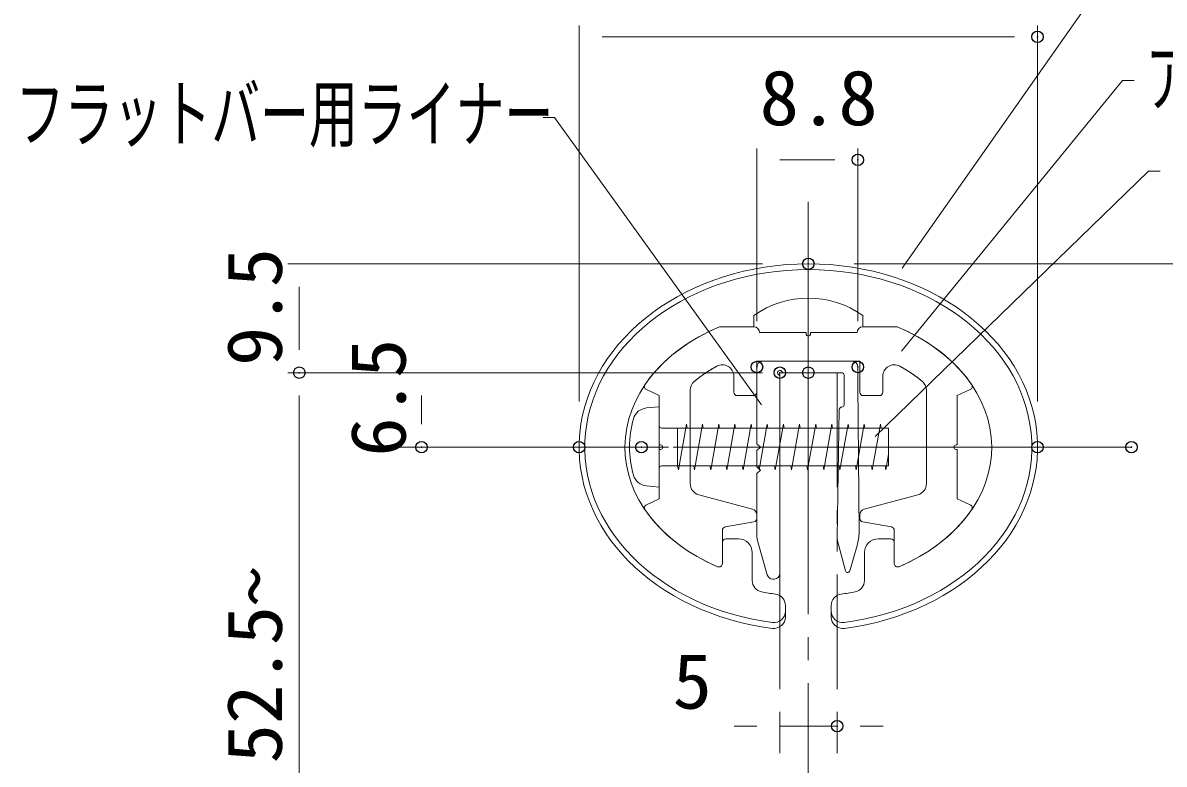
# Model space of a CAD drawing. Units: millimetres, scale not verified. Extents: x -401 to 399, y -276 to 278.
# Drawn here: x -236 to -136.5, y 150 to 214.7 of the extents above; entities that cross this region are included whole.
import ezdxf
from ezdxf.enums import TextEntityAlignment as Align

# ---------------------------------------------------------------- set-up
doc = ezdxf.new("R2010")
doc.units = ezdxf.units.MM
doc.header["$LTSCALE"] = 2
doc.header["$PDMODE"] = 32
doc.header["$PDSIZE"] = 1
doc.linetypes.add('DOUBLE_CHAIN1', pattern=[8.8, 5, -1, 0.6, -0.6, 0.6, -1])
doc.linetypes.add('LONG_CHAIN', pattern=[21, 18, -1, 1, -1])
for name, color, linetype, lineweight in [('0-2_1', 3, 'DOUBLE_CHAIN1', 9), ('0-3_2', 4, 'Continuous', 9), ('0-4_sunpou', 1, 'Continuous', 9), ('0-7_center', 5, 'LONG_CHAIN', 9), ('0-9_09寸法A', 1, 'Continuous', 9), ('0-E_笠木', 6, 'Continuous', 9), ('0-F_金台', 3, 'Continuous', 9), ('1-0_タッピンネジ', 4, 'Continuous', 9), ('1-4_08文字', 1, 'Continuous', 9)]:
    doc.layers.add(name, color=color, linetype=linetype, lineweight=lineweight)
doc.layers.add('0-6_DEFPOINTS', color=1, linetype='Continuous')
doc.styles.add('ＭＳ ゴシック', font='')
doc.styles.get('ＭＳ ゴシック').set_extended_font_data('MS Gothic')

msp = doc.modelspace()

# ---------------------------------------------------------------- linework, layer by layer
at = {"layer": '0-2_1'}
for p, q in [((-169.997, 184.198), (-169.997, 131.698)), ((-164.997, 184.198), (-164.997, 131.698))]:
    msp.add_line(p, q, dxfattribs=at)
at = {"layer": '0-2_1', "linetype": 'Continuous'}
msp.add_line((-164.997, 184.198), (-169.997, 184.198), dxfattribs=at)
at = {"layer": '0-3_2'}
for p, q in [((-171.997, 184.698), (-171.997, 177.998)), ((-171.58, 185.198), (-163.78, 185.198)), ((-171.497, 185.198), (-163.697, 185.198)), ((-163.197, 184.698), (-163.197, 183.198)), ((-169.997, 166.698), (-169.997, 183.852)), ((-169.65, 184.198), (-164.597, 184.198)), ((-164.397, 183.998), (-164.397, 181.398)), ((-163.197, 183.198), (-163.074, 170.304)), ((-164.81, 181.012), (-164.985, 169.86)), ((-164.597, 181.198), (-164.61, 181.198)), ((-171.697, 177.698), (-171.997, 177.998)), ((-171.697, 177.698), (-171.997, 177.398)), ((-171.997, 177.398), (-171.997, 175.998)), ((-171.997, 177.198), (-171.997, 176.198)), ((-171.697, 175.698), (-171.997, 175.998)), ((-171.697, 175.698), (-171.997, 175.398)), ((-171.997, 175.398), (-171.997, 169.978)), ((-171.1, 166.561), (-171.92, 169.429)), ((-164.956, 169.541), (-164.28, 166.912)), ((-163.894, 166.907), (-163.263, 169.115)), ((-170.497, 166.198), (-170.62, 166.198)), ((-170.497, 166.198), (-170.477, 166.198))]:
    msp.add_line(p, q, dxfattribs=at)
for centre, radius, start, end in [((-171.497, 184.698), 0.5, 90, 180), ((-169.997, 184.198), 0.2, 30, 240), ((-169.65, 184.398), 0.2, 210, 270), ((-163.697, 184.698), 0.5, 0, 90), ((-170.197, 183.852), 0.2, 0, 60), ((-164.597, 183.998), 0.2, 0, 90), ((-164.597, 181.398), 0.2, 270, 0), ((-164.61, 180.998), 0.2, 90, 176.02062), ((-168.071, 170.489), 5, 344.0546, 357.8789), ((-169.997, 169.978), 2, 180, 195.9454), ((-163.988, 169.79), 1, 176.02062, 194.42077), ((-170.62, 166.698), 0.5, 195.9454, 270), ((-170.497, 166.698), 0.5, 270, 0), ((-164.086, 166.962), 0.2, 194.42077, 344.0546)]:
    msp.add_arc(centre, radius, start, end, dxfattribs=at)
at = {"layer": '0-4_sunpou'}
for p, q in [((-169.997, 151.919), (-169.997, 154.369)), ((-164.997, 151.919), (-164.997, 154.369)), ((-171.997, 153.369), (-173.997, 153.369)), ((-169.997, 153.369), (-164.997, 153.369)), ((-162.997, 153.369), (-160.997, 153.369))]:
    msp.add_line(p, q, dxfattribs=at)
at = {"layer": '0-6_DEFPOINTS'}
for p in [(-147.514, 213.503), (-163.197, 202.773), (-167.514, 193.698), (-211.927, 184.198), (-171.997, 184.698), (-169.997, 184.198), (-167.514, 184.198), (-163.197, 184.698), (-201.256, 177.698), (-187.514, 177.698), (-182.078, 177.698), (-147.514, 177.698), (-139.318, 177.698), (-164.997, 153.369)]:
    msp.add_point(p, dxfattribs=at)
at = {"layer": '0-7_center'}
for p, q in [((-167.514, 199.119), (-167.514, 30.821)), ((-141.715, 177.698), (-205.276, 177.698)), ((-141.715, 177.698), (-205.276, 177.698)), ((-139.318, 177.698), (-204.731, 177.698))]:
    msp.add_line(p, q, dxfattribs=at)
at = {"layer": '0-9_09寸法A'}
for p, q in [((-187.514, 181.698), (-187.514, 214.503)), ((-147.514, 181.698), (-147.514, 214.503)), ((-185.514, 213.503), (-149.514, 213.503)), ((-171.997, 188.698), (-171.997, 203.773)), ((-163.197, 188.698), (-163.197, 203.773)), ((-169.997, 202.773), (-165.197, 202.773)), ((-171.514, 193.698), (-212.927, 193.698)), ((-163.514, 193.698), (-91.356, 193.698)), ((-163.514, 193.698), (-103.937, 193.698)), ((-211.927, 191.698), (-211.927, 186.198)), ((-171.514, 184.198), (-212.927, 184.198)), ((-171.514, 184.198), (-212.927, 184.198)), ((-173.997, 184.198), (-202.256, 184.198)), ((-211.927, 182.198), (-211.927, 133.698)), ((-201.256, 182.198), (-201.256, 179.698)), ((-186.078, 177.698), (-202.256, 177.698))]:
    msp.add_line(p, q, dxfattribs=at)
at = {"layer": '0-E_笠木'}
for p, q in [((-172.264, 188.198), (-172.264, 189.198)), ((-172.264, 188.198), (-172.264, 189.198)), ((-162.764, 188.198), (-162.764, 189.198)), ((-172.264, 188.198), (-175.26, 188.198)), ((-172.264, 188.198), (-175.26, 188.198)), ((-159.768, 188.198), (-162.764, 188.198)), ((-175.014, 169.398), (-175.014, 167.546)), ((-175.014, 169.398), (-175.014, 167.546)), ((-174.714, 169.698), (-173.614, 169.698)), ((-174.714, 169.698), (-173.614, 169.698)), ((-160.314, 169.698), (-161.414, 169.698)), ((-160.314, 169.698), (-161.414, 169.698)), ((-160.014, 169.398), (-160.014, 167.546)), ((-160.014, 169.398), (-160.014, 167.546)), ((-172.414, 168.498), (-172.414, 166.062)), ((-172.414, 168.498), (-172.414, 166.062)), ((-162.614, 168.498), (-162.614, 166.062)), ((-162.614, 168.498), (-162.614, 166.062)), ((-169.514, 162.887), (-169.514, 163.893)), ((-169.514, 162.887), (-169.514, 163.893)), ((-165.514, 162.887), (-165.514, 163.893)), ((-165.514, 162.887), (-165.514, 163.893))]:
    msp.add_line(p, q, dxfattribs=at)
msp.add_lwpolyline([(-159.768, 188.198), (-162.764, 188.198), (-162.764, 189.198)], dxfattribs=at)
for centre, radius, start, end in [((-167.514, 182.427), 8.271, 54.94886, 125.05114), ((-167.514, 182.427), 8.271, 54.94886, 125.05114), ((-174.714, 169.398), 0.3, 90, 180), ((-174.714, 169.398), 0.3, 90, 180), ((-173.614, 168.498), 1.2, 0, 90), ((-173.614, 168.498), 1.2, 0, 90), ((-161.414, 168.498), 1.2, 90, 180), ((-161.414, 168.498), 1.2, 90, 180), ((-160.314, 169.398), 0.3, 0, 90), ((-160.314, 169.398), 0.3, 0, 90), ((-175.314, 167.546), 0.3, 246.87203, 0), ((-175.314, 167.546), 0.3, 246.87203, 0), ((-159.714, 167.546), 0.3, 180, 293.12797), ((-159.714, 167.546), 0.3, 180, 293.12797), ((-171.414, 166.062), 1, 180, 259.27786), ((-171.414, 166.062), 1, 180, 259.27786), ((-163.614, 166.062), 1, 280.72214, 0), ((-163.614, 166.062), 1, 280.72214, 0), ((-170.514, 163.893), 1, 0, 82.53753), ((-170.514, 163.893), 1, 0, 82.53753), ((-164.514, 163.893), 1, 97.46247, 180), ((-164.514, 163.893), 1, 97.46247, 180), ((-170.514, 163.395), 1, 262.64255, 0), ((-170.514, 163.395), 1, 262.64255, 0), ((-164.514, 163.395), 1, 180, 277.35745), ((-164.514, 163.395), 1, 180, 277.35745), ((-170.514, 162.887), 1, 262.78596, 0), ((-170.514, 162.887), 1, 262.78596, 0), ((-164.514, 162.887), 1, 180, 277.21404), ((-164.514, 162.887), 1, 180, 277.21404)]:
    msp.add_arc(centre, radius, start, end, dxfattribs=at)
for centre, major_axis, ratio, start_param, end_param in [((-167.514, 177.698), (-20, 0), 0.8, 1.727718, 7.69706), ((-167.514, 177.698), (-20, 0), 0.8, 1.727718, 7.69706), ((-167.514, 177.7), (-19.5, -0.002), 0.794747, 4.712298, 7.69277), ((-167.514, 177.7), (-19.5, -0.002), 0.794747, 4.712298, 7.69277), ((-167.514, 177.7), (19.5, -0.002), 0.794747, 4.8736, 7.854072), ((-167.514, 177.7), (19.5, -0.002), 0.794747, 4.8736, 7.854072), ((-167.514, 177.698), (16, 0), 0.75, 2.076157, 4.19471), ((-167.514, 177.698), (16, 0), 0.75, 2.076157, 4.19471), ((-167.514, 177.698), (-16, 0), 0.75, 2.088475, 4.207028), ((-167.514, 177.698), (-16, 0), 0.75, 2.088475, 4.207028), ((-167.514, 177.698), (17, 0), 0.764706, 4.469657, 4.542746), ((-167.514, 177.698), (17, 0), 0.764706, 4.469657, 4.542746), ((-167.514, 177.698), (-17, 0), 0.764706, 1.74044, 1.813529), ((-167.514, 177.698), (-17, 0), 0.764706, 1.74044, 1.813529)]:
    msp.add_ellipse(centre, major_axis=major_axis, ratio=ratio, start_param=start_param, end_param=end_param, dxfattribs=at)
at = {"layer": '0-F_金台'}
for p, q in [((-172.264, 188.198), (-175.26, 188.198)), ((-172.264, 188.198), (-175.26, 188.198)), ((-171.764, 187.698), (-167.714, 187.698)), ((-171.764, 187.698), (-167.714, 187.698)), ((-171.764, 187.698), (-171.744, 187.698)), ((-171.764, 187.698), (-171.744, 187.698)), ((-167.714, 187.598), (-167.714, 187.698)), ((-167.714, 187.598), (-167.714, 187.698)), ((-167.314, 187.598), (-167.314, 187.698)), ((-167.314, 187.598), (-167.314, 187.698)), ((-163.264, 187.698), (-167.314, 187.698)), ((-163.264, 187.698), (-167.314, 187.698)), ((-163.264, 187.698), (-163.244, 187.698)), ((-163.264, 187.698), (-163.244, 187.698)), ((-162.764, 188.198), (-159.768, 188.198)), ((-162.764, 188.198), (-159.768, 188.198)), ((-163.014, 185.198), (-172.014, 185.198)), ((-163.014, 185.198), (-172.014, 185.198)), ((-172.014, 185.198), (-172.014, 182.498)), ((-172.014, 185.198), (-172.014, 182.498)), ((-163.014, 185.198), (-163.014, 182.498)), ((-163.014, 185.198), (-163.014, 182.498)), ((-174.014, 182.498), (-174.014, 183.888)), ((-174.014, 182.498), (-174.014, 183.888)), ((-161.014, 182.498), (-161.014, 183.888)), ((-161.014, 182.498), (-161.014, 183.888)), ((-181.637, 182.722), (-180.514, 182.198)), ((-181.637, 182.722), (-180.514, 182.198)), ((-177.814, 182.679), (-177.814, 174.519)), ((-177.814, 182.679), (-177.814, 174.519)), ((-157.214, 182.679), (-157.214, 174.519)), ((-157.214, 182.679), (-157.214, 174.519)), ((-153.39, 182.722), (-154.514, 182.198)), ((-153.39, 182.722), (-154.514, 182.198)), ((-180.514, 182.198), (-180.514, 177.898)), ((-180.514, 182.198), (-180.514, 177.898)), ((-173.714, 182.198), (-172.314, 182.198)), ((-173.714, 182.198), (-172.314, 182.198)), ((-161.314, 182.198), (-162.714, 182.198)), ((-161.314, 182.198), (-162.714, 182.198)), ((-154.514, 182.198), (-154.514, 177.898)), ((-154.514, 182.198), (-154.514, 177.898)), ((-180.414, 177.898), (-180.514, 177.898)), ((-180.414, 177.898), (-180.514, 177.898)), ((-180.514, 177.498), (-180.514, 173.198)), ((-180.414, 177.498), (-180.514, 177.498)), ((-180.414, 177.498), (-180.514, 177.498)), ((-180.514, 177.498), (-180.514, 173.198)), ((-154.614, 177.898), (-154.514, 177.898)), ((-154.614, 177.898), (-154.514, 177.898)), ((-154.614, 177.498), (-154.514, 177.498)), ((-154.614, 177.498), (-154.514, 177.498)), ((-154.514, 177.498), (-154.514, 173.198)), ((-177.073, 173.553), (-172.384, 172.297)), ((-177.073, 173.553), (-172.384, 172.297)), ((-157.955, 173.553), (-162.643, 172.297)), ((-157.955, 173.553), (-162.643, 172.297)), ((-180.514, 173.198), (-181.637, 172.674)), ((-180.514, 173.198), (-181.637, 172.674)), ((-154.514, 173.198), (-153.39, 172.674)), ((-172.014, 171.814), (-172.014, 171.479)), ((-172.014, 171.814), (-172.014, 171.479)), ((-163.014, 171.814), (-163.014, 171.479)), ((-163.014, 171.814), (-163.014, 171.479)), ((-175.014, 167.546), (-175.014, 170.446)), ((-175.014, 167.546), (-175.014, 170.446)), ((-174.766, 170.742), (-172.262, 171.183)), ((-174.766, 170.742), (-172.262, 171.183)), ((-160.262, 170.742), (-162.766, 171.183)), ((-160.262, 170.742), (-162.766, 171.183)), ((-160.014, 167.546), (-160.014, 170.446)), ((-160.014, 167.546), (-160.014, 170.446))]:
    msp.add_line(p, q, dxfattribs=at)
for points in [[(-175.493, 184.766), (-175.529, 184.746), (-175.565, 184.727), (-175.601, 184.707), (-175.637, 184.687), (-175.672, 184.666), (-175.708, 184.646), (-175.743, 184.626), (-175.779, 184.606), (-175.814, 184.585), (-175.849, 184.565), (-175.884, 184.544), (-175.919, 184.523), (-175.954, 184.503), (-175.988, 184.482), (-176.023, 184.461), (-176.057, 184.44), (-176.092, 184.419), (-176.126, 184.398), (-176.16, 184.377), (-176.194, 184.356), (-176.228, 184.334), (-176.262, 184.313), (-176.295, 184.291), (-176.329, 184.27), (-176.362, 184.248), (-176.395, 184.226), (-176.428, 184.205), (-176.461, 184.183), (-176.494, 184.161), (-176.527, 184.139), (-176.56, 184.117), (-176.592, 184.095), (-176.624, 184.073), (-176.657, 184.05), (-176.689, 184.028), (-176.721, 184.006), (-176.753, 183.983), (-176.785, 183.961), (-176.816, 183.938)], [(-175.493, 184.766), (-175.529, 184.746), (-175.565, 184.727), (-175.601, 184.707), (-175.637, 184.687), (-175.672, 184.666), (-175.708, 184.646), (-175.743, 184.626), (-175.779, 184.606), (-175.814, 184.585), (-175.849, 184.565), (-175.884, 184.544), (-175.919, 184.523), (-175.954, 184.503), (-175.988, 184.482), (-176.023, 184.461), (-176.057, 184.44), (-176.092, 184.419), (-176.126, 184.398), (-176.16, 184.377), (-176.194, 184.356), (-176.228, 184.334), (-176.262, 184.313), (-176.295, 184.291), (-176.329, 184.27), (-176.362, 184.248), (-176.395, 184.226), (-176.428, 184.205), (-176.461, 184.183), (-176.494, 184.161), (-176.527, 184.139), (-176.56, 184.117), (-176.592, 184.095), (-176.624, 184.073), (-176.657, 184.05), (-176.689, 184.028), (-176.721, 184.006), (-176.753, 183.983), (-176.785, 183.961), (-176.816, 183.938)], [(-159.535, 184.766), (-159.499, 184.746), (-159.463, 184.727), (-159.427, 184.707), (-159.391, 184.687), (-159.355, 184.666), (-159.32, 184.646), (-159.284, 184.626), (-159.249, 184.606), (-159.214, 184.585), (-159.178, 184.565), (-159.143, 184.544), (-159.109, 184.523), (-159.074, 184.503), (-159.039, 184.482), (-159.005, 184.461), (-158.97, 184.44), (-158.936, 184.419), (-158.902, 184.398), (-158.868, 184.377), (-158.834, 184.356), (-158.8, 184.334), (-158.766, 184.313), (-158.732, 184.291), (-158.699, 184.27), (-158.666, 184.248), (-158.632, 184.226), (-158.599, 184.205), (-158.566, 184.183), (-158.533, 184.161), (-158.501, 184.139), (-158.468, 184.117), (-158.435, 184.095), (-158.403, 184.073), (-158.371, 184.05), (-158.339, 184.028), (-158.307, 184.006), (-158.275, 183.983), (-158.243, 183.961), (-158.211, 183.938)], [(-159.535, 184.766), (-159.499, 184.746), (-159.463, 184.727), (-159.427, 184.707), (-159.391, 184.687), (-159.355, 184.666), (-159.32, 184.646), (-159.284, 184.626), (-159.249, 184.606), (-159.214, 184.585), (-159.178, 184.565), (-159.143, 184.544), (-159.109, 184.523), (-159.074, 184.503), (-159.039, 184.482), (-159.005, 184.461), (-158.97, 184.44), (-158.936, 184.419), (-158.902, 184.398), (-158.868, 184.377), (-158.834, 184.356), (-158.8, 184.334), (-158.766, 184.313), (-158.732, 184.291), (-158.699, 184.27), (-158.666, 184.248), (-158.632, 184.226), (-158.599, 184.205), (-158.566, 184.183), (-158.533, 184.161), (-158.501, 184.139), (-158.468, 184.117), (-158.435, 184.095), (-158.403, 184.073), (-158.371, 184.05), (-158.339, 184.028), (-158.307, 184.006), (-158.275, 183.983), (-158.243, 183.961), (-158.211, 183.938)], [(-176.816, 183.938), (-176.848, 183.915), (-176.879, 183.893), (-176.91, 183.87), (-176.941, 183.847), (-176.972, 183.824), (-177.003, 183.801), (-177.034, 183.778), (-177.065, 183.755), (-177.095, 183.732), (-177.125, 183.709), (-177.156, 183.685), (-177.186, 183.662), (-177.216, 183.639), (-177.246, 183.615), (-177.275, 183.592), (-177.305, 183.568), (-177.334, 183.545), (-177.364, 183.521), (-177.393, 183.497), (-177.422, 183.473), (-177.451, 183.45)], [(-176.816, 183.938), (-176.848, 183.915), (-176.879, 183.893), (-176.91, 183.87), (-176.941, 183.847), (-176.972, 183.824), (-177.003, 183.801), (-177.034, 183.778), (-177.065, 183.755), (-177.095, 183.732), (-177.125, 183.709), (-177.156, 183.685), (-177.186, 183.662), (-177.216, 183.639), (-177.246, 183.615), (-177.275, 183.592), (-177.305, 183.568), (-177.334, 183.545), (-177.364, 183.521), (-177.393, 183.497), (-177.422, 183.473), (-177.451, 183.45)], [(-158.211, 183.938), (-158.18, 183.915), (-158.149, 183.893), (-158.117, 183.87), (-158.086, 183.847), (-158.055, 183.824), (-158.024, 183.801), (-157.994, 183.778), (-157.963, 183.755), (-157.932, 183.732), (-157.902, 183.709), (-157.872, 183.685), (-157.842, 183.662), (-157.812, 183.639), (-157.782, 183.615), (-157.752, 183.592), (-157.723, 183.568), (-157.693, 183.545), (-157.664, 183.521), (-157.635, 183.497), (-157.606, 183.473), (-157.577, 183.45)], [(-158.211, 183.938), (-158.18, 183.915), (-158.149, 183.893), (-158.117, 183.87), (-158.086, 183.847), (-158.055, 183.824), (-158.024, 183.801), (-157.994, 183.778), (-157.963, 183.755), (-157.932, 183.732), (-157.902, 183.709), (-157.872, 183.685), (-157.842, 183.662), (-157.812, 183.639), (-157.782, 183.615), (-157.752, 183.592), (-157.723, 183.568), (-157.693, 183.545), (-157.664, 183.521), (-157.635, 183.497), (-157.606, 183.473), (-157.577, 183.45)], [(-154.514, 177.498), (-154.514, 173.198), (-153.39, 172.674)]]:
    msp.add_lwpolyline(points, dxfattribs=at)
for centre, radius, start, end in [((-172.264, 187.698), 0.5, 0, 90), ((-172.264, 187.698), 0.5, 0, 90), ((-167.514, 187.598), 0.2, 180, 0), ((-167.514, 187.598), 0.2, 180, 0), ((-162.764, 187.698), 0.5, 90, 180), ((-162.764, 187.698), 0.5, 90, 180), ((-175.014, 183.888), 1, 0, 118.6218), ((-175.014, 183.888), 1, 0, 118.6218), ((-160.014, 183.888), 1, 61.3782, 180), ((-160.014, 183.888), 1, 61.3782, 180), ((-176.814, 182.679), 1, 129.58241, 180), ((-176.814, 182.679), 1, 129.58241, 180), ((-158.214, 182.679), 1, 0, 50.41759), ((-158.214, 182.679), 1, 0, 50.41759), ((-181.511, 182.994), 0.3, 145.70475, 245), ((-181.511, 182.994), 0.3, 145.70475, 245), ((-173.714, 182.498), 0.3, 180, 270), ((-173.714, 182.498), 0.3, 180, 270), ((-172.314, 182.498), 0.3, 270, 0), ((-172.314, 182.498), 0.3, 270, 0), ((-162.714, 182.498), 0.3, 180, 270), ((-162.714, 182.498), 0.3, 180, 270), ((-161.314, 182.498), 0.3, 270, 0), ((-161.314, 182.498), 0.3, 270, 0), ((-153.517, 182.994), 0.3, 295, 34.29525), ((-153.517, 182.994), 0.3, 295, 34.29525), ((-180.414, 177.698), 0.2, 270, 90), ((-180.414, 177.698), 0.2, 270, 90), ((-154.614, 177.698), 0.2, 90, 270), ((-154.614, 177.698), 0.2, 90, 270), ((-176.814, 174.519), 1, 180, 255), ((-176.814, 174.519), 1, 180, 255), ((-158.214, 174.519), 1, 285, 0), ((-158.214, 174.519), 1, 285, 0), ((-181.511, 172.402), 0.3, 115, 214.29525), ((-181.511, 172.402), 0.3, 115, 214.29525), ((-172.514, 171.814), 0.5, 0, 75), ((-172.514, 171.814), 0.5, 0, 75), ((-162.514, 171.814), 0.5, 105, 180), ((-162.514, 171.814), 0.5, 105, 180), ((-153.517, 172.402), 0.3, 325.70475, 65), ((-153.517, 172.402), 0.3, 325.70475, 65), ((-172.314, 171.479), 0.3, 280, 0), ((-172.314, 171.479), 0.3, 280, 0), ((-162.714, 171.479), 0.3, 180, 260), ((-162.714, 171.479), 0.3, 180, 260), ((-174.714, 170.446), 0.3, 100, 180), ((-174.714, 170.446), 0.3, 100, 180), ((-160.314, 170.446), 0.3, 0, 80), ((-160.314, 170.446), 0.3, 0, 80), ((-175.314, 167.546), 0.3, 246.87203, 0), ((-175.314, 167.546), 0.3, 246.87203, 0), ((-159.714, 167.546), 0.3, 180, 293.12797), ((-159.714, 167.546), 0.3, 180, 293.12797)]:
    msp.add_arc(centre, radius, start, end, dxfattribs=at)
for major_axis, start_param, end_param in [((16, 0), 2.076157, 2.668768), ((16, 0), 2.076157, 2.668768), ((-16, 0), 3.614417, 4.207028), ((-16, 0), 3.614417, 4.207028), ((16, 0), 3.614417, 4.19471), ((16, 0), 3.614417, 4.19471), ((-16, 0), 2.088475, 2.668768), ((-16, 0), 2.088475, 2.668768)]:
    msp.add_ellipse((-167.514, 177.698), major_axis=major_axis, ratio=0.75, start_param=start_param, end_param=end_param, dxfattribs=at)
at = {"layer": '1-0_タッピンネジ'}
for p, q in [((-181.633, 181.122), (-180.514, 181.22)), ((-180.514, 181.22), (-180.514, 174.22)), ((-180.314, 179.37), (-178.02, 179.37)), ((-178.914, 176.07), (-178.914, 179.37)), ((-178.852, 175.72), (-178.147, 179.72)), ((-178.085, 179.37), (-178.147, 179.72)), ((-178.014, 179.37), (-174.914, 179.37)), ((-177.442, 175.72), (-176.737, 179.72)), ((-176.675, 179.37), (-176.737, 179.72)), ((-176.032, 175.72), (-175.327, 179.72)), ((-175.265, 179.37), (-175.327, 179.72)), ((-166.114, 179.37), (-174.914, 179.37)), ((-174.622, 175.72), (-173.917, 179.72)), ((-173.855, 179.37), (-173.917, 179.72)), ((-173.212, 175.72), (-172.507, 179.72)), ((-172.445, 179.37), (-172.507, 179.72)), ((-171.802, 175.72), (-171.097, 179.72)), ((-171.035, 179.37), (-171.097, 179.72)), ((-170.392, 175.72), (-169.687, 179.72)), ((-169.625, 179.37), (-169.687, 179.72)), ((-168.982, 175.72), (-168.277, 179.72)), ((-168.215, 179.37), (-168.277, 179.72)), ((-167.572, 175.72), (-166.867, 179.72)), ((-166.805, 179.37), (-166.867, 179.72)), ((-166.162, 175.72), (-165.457, 179.72)), ((-165.395, 179.37), (-165.457, 179.72)), ((-164.752, 175.72), (-164.047, 179.72)), ((-163.985, 179.37), (-164.047, 179.72)), ((-163.342, 175.72), (-162.637, 179.72)), ((-162.575, 179.37), (-162.637, 179.72)), ((-161.932, 175.72), (-161.227, 179.72)), ((-161.165, 179.37), (-161.227, 179.72)), ((-160.752, 175.72), (-160.514, 177.072)), ((-178.02, 176.07), (-180.314, 176.07)), ((-178.852, 175.72), (-178.914, 176.07)), ((-174.914, 176.07), (-178.014, 176.07)), ((-177.442, 175.72), (-177.504, 176.07)), ((-176.032, 175.72), (-176.094, 176.07)), ((-166.114, 176.07), (-174.914, 176.07)), ((-174.622, 175.72), (-174.684, 176.07)), ((-173.212, 175.72), (-173.274, 176.07)), ((-171.802, 175.72), (-171.864, 176.07)), ((-170.392, 175.72), (-170.454, 176.07)), ((-168.982, 175.72), (-169.044, 176.07)), ((-167.572, 175.72), (-167.634, 176.07)), ((-166.162, 175.72), (-166.224, 176.07)), ((-160.514, 176.07), (-166.114, 176.07)), ((-164.752, 175.72), (-164.814, 176.07)), ((-163.342, 175.72), (-163.404, 176.07)), ((-161.932, 175.72), (-161.994, 176.07)), ((-160.752, 175.72), (-160.814, 176.07)), ((-180.514, 174.22), (-181.633, 174.318))]:
    msp.add_line(p, q, dxfattribs=at)
msp.add_lwpolyline([(-166.114, 179.37), (-160.514, 179.37), (-160.514, 176.07)], dxfattribs=at)
for centre, radius, start, end in [((-181.52, 179.827), 1.3, 95, 164.11915), ((-174.114, 177.72), 9, 164.11915, 195.88085), ((-180.314, 179.57), 0.2, 180, 270), ((-180.314, 175.87), 0.2, 90, 180), ((-181.52, 175.613), 1.3, 195.88085, 265)]:
    msp.add_arc(centre, radius, start, end, dxfattribs=at)
at = {"layer": '1-4_08文字'}
for points in [[(-140.745, 218.386), (-141.745, 218.386), (-159.326, 193.304)], [(-139.092, 209.685), (-140.092, 209.685), (-159.393, 186.082)], [(-190.661, 206.462), (-189.661, 206.462), (-171.586, 181.393)], [(-136.828, 201.771), (-137.828, 201.771), (-161.695, 178.641)]]:
    msp.add_lwpolyline(points, dxfattribs=at)

# ---------------------------------------------------------------- texts
at = {"layer": '0-4_sunpou', "color": 2, "style": 'ＭＳ ゴシック', "width": 1.05}
msp.add_text('5', height=4.809, dxfattribs=at).set_placement((-179.353, 153.444), align=Align.BOTTOM_LEFT)
at = {"layer": '0-9_09寸法A', "color": 2, "style": 'ＭＳ ゴシック', "width": 1.05}
msp.add_text('8.8', height=4.809, dxfattribs=at).set_placement((-171.763, 204.348), align=Align.BOTTOM_LEFT)
for s, p in [('9.5', (-212.002, 184.781)), ('6.5', (-201.203, 176.869)), ('52.5~', (-212.002, 150.115))]:
    msp.add_text(s, height=4.809, rotation=90, dxfattribs=at).set_placement(p, align=Align.BOTTOM_LEFT)
at = {"layer": '1-4_08文字', "color": 2, "style": 'ＭＳ ゴシック', "width": 0.65}
for s, p in [('アルミ金台（アルミ押出形材）', (-138.092, 206.06)), ('フラットバー用ライナー', (-236.666, 202.956))]:
    msp.add_text(s, height=4.809, dxfattribs=at).set_placement(p, align=Align.BOTTOM_LEFT)

doc.saveas('drawing.dxf')
